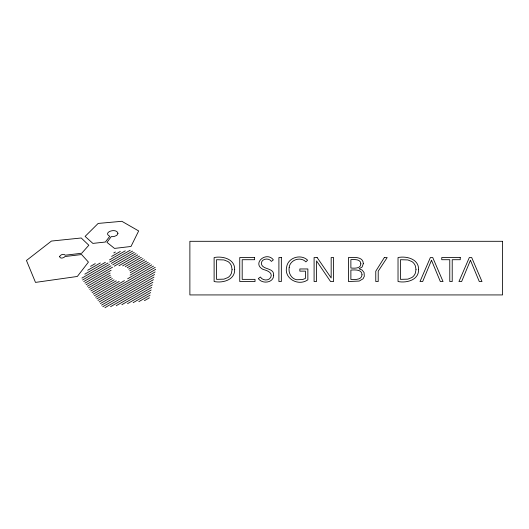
<?xml version="1.0" encoding="UTF-8"?>
<svg xmlns="http://www.w3.org/2000/svg" width="529" height="529" viewBox="0 0 529 529"><rect width="100%" height="100%" fill="white"/><g stroke="black" fill="none" stroke-linecap="round" stroke-linejoin="round"><path stroke-width="0.79" d="M90.525 266.365L95.273 263.621M113.781 252.935L115.375 252.016M87.669 270.266L100.318 262.966M111.632 256.433L120.321 251.42M84.805 274.174L105.37 262.305M109.477 259.931L125.261 250.819M81.949 278.082L108.048 263.012M109.734 262.04L130.207 250.224M82.55 279.993L109.536 264.414M111.242 263.429L132.561 251.116M83.741 281.56L111.024 265.809M112.75 264.811L134.306 252.366M84.931 283.134L112.512 267.205M114.257 266.199L136.052 253.616M86.121 284.701L111.103 270.279M118.932 265.756L137.791 254.866M87.305 286.268L110.151 273.083M122.642 265.869L139.537 256.115M88.495 287.842L110.363 275.219M125.241 266.629L141.276 257.365M89.685 289.409L111.136 277.024M127.205 267.753L143.022 258.615M90.876 290.983L112.366 278.571M128.699 269.149L144.767 259.865M92.066 292.55L114.066 279.848M129.764 270.782L146.507 261.114M93.256 294.117L116.294 280.82M130.286 272.739L148.252 262.371M94.446 295.691L119.223 281.388M130.088 275.113L149.998 263.621M95.637 297.258L124.434 280.635M127.654 278.776L151.737 264.87M96.82 298.832L153.483 266.12M98.01 300.399L155.222 267.37M99.201 301.966L155.698 269.354M100.391 303.54L155.136 271.932M101.581 305.107L154.574 274.518M102.771 306.681L154.012 277.097M104.907 307.699L153.443 279.676M110.561 306.694L152.881 282.261M116.215 305.689L152.319 284.84M121.862 304.684L151.757 287.419M127.515 303.679L151.195 290.004M133.163 302.667L150.633 292.583M138.816 301.662L150.071 295.169M144.463 300.657L149.509 297.748M117.96 233.302L116.843 235.352L114.271 236.437A9.509 9.509 0 0 1 111.275 236.582L106.977 242.381L114.522 248.412L130.994 246.474L138.658 230.942L121.862 221.301L98.169 223.423L85.116 236.39L92.873 243.406L105.383 242.031L109.754 236.265C102.209 232.429 116.393 227.45 117.96 233.302M363.304 263.68L362.147 266.98L359.052 268.825L362.101 270.015L364.071 272.521L364.302 276.317L363.079 278.757L359.251 281.051L348.439 281.527L348.439 257.55C353.332 257.378 363.218 256.208 363.304 263.68M289.171 267.509C288.642 270.795 289.442 274.333 291.671 276.859A9.509 9.509 0 0 0 296.762 279.762L302.681 279.53L305.425 278.413L305.425 271.132L299.837 271.132L299.837 268.963L307.865 268.963L307.865 279.795C298.568 286.559 283.723 278.717 286.658 266.907C288.021 257.497 301.001 253.669 307.594 260.189L305.894 261.881C300.611 256.254 289.965 259.752 289.171 267.509M232.092 269.539L231.438 273.162A9.046 9.046 0 0 1 227.959 277.54L223.926 279.147L216.546 279.358L216.546 259.713L223.926 259.931L227.959 261.538A9.039 9.039 0 0 1 231.431 265.915L232.092 269.539M416.006 269.539L415.344 273.162A9.039 9.039 0 0 1 411.873 277.533L407.839 279.147L400.46 279.358L400.46 259.713L407.839 259.931L411.873 261.538A9.033 9.033 0 0 1 415.344 265.915L416.006 269.539M234.671 269.539C235.002 280.125 222.504 283.26 214.113 281.527L214.113 257.55C222.511 255.818 234.995 258.952 234.671 269.539M418.584 269.539C418.915 280.125 406.417 283.26 398.026 281.527L398.026 257.55C406.424 255.811 418.908 258.952 418.584 269.539M273.652 275.225C273.724 283.028 262.126 284.258 258.311 278.585L260.407 277.024C262.463 280.661 268.56 281.17 270.722 277.414C273.129 272.402 266.682 270.359 263.019 269.4C251.52 263.402 266.477 250.865 273.348 259.851L271.417 261.412C268.997 257.57 261.379 258.456 261.359 263.508C262.086 270.14 274.3 267.363 273.652 275.225M360.871 263.845C360.824 268.877 354.205 268.236 350.879 268.044L350.879 259.646C354.225 259.534 360.738 258.893 360.871 263.845M362.021 274.756C361.776 280.198 354.615 279.55 350.879 279.431L350.879 270.048C354.595 269.922 362.034 269.129 362.021 274.756M59.638 256.519C59.797 259.111 63.916 258.059 64.988 256.532L81.592 254.542L88.429 262.1L77.327 276.462L35.496 282.4L26.45 260.48L51.439 241.059L81.221 237.99L88.832 245.238L81.704 253.252L65.285 255.203C63.824 253.437 60.465 254.588 59.638 256.519M431.485 260.255L422.678 281.527L420.006 281.527L430.368 257.55L432.742 257.55L443.038 281.527L440.326 281.527L431.485 260.255M470.44 260.255L461.632 281.527L458.954 281.527L469.322 257.55L471.689 257.55L481.985 281.527L479.281 281.527L470.44 260.255M384.338 257.55L375.769 271.198L375.769 281.527L378.209 281.527L378.209 271.198L387.182 257.55L384.338 257.55M502.55 241.303L189.878 241.303L189.878 294.931L502.55 294.931L502.55 241.303M254.621 257.55L239.749 257.55L239.749 281.527L255.024 281.527L255.024 279.358L242.189 279.358L242.189 259.713L254.621 259.713L254.621 257.55M281.342 257.55L278.902 257.55L278.902 281.527L281.342 281.527L281.342 257.55M317.142 257.55L314.094 257.55L314.094 281.527L316.534 281.527L316.534 260.903L330.552 281.527L333.601 281.527L333.601 257.55L331.167 257.55L331.167 277.97L317.142 257.55M460.243 257.55L441.748 257.55L441.748 259.713L449.776 259.713L449.776 281.527L452.216 281.527L452.216 259.713L460.243 259.713L460.243 257.55"/></g></svg>
